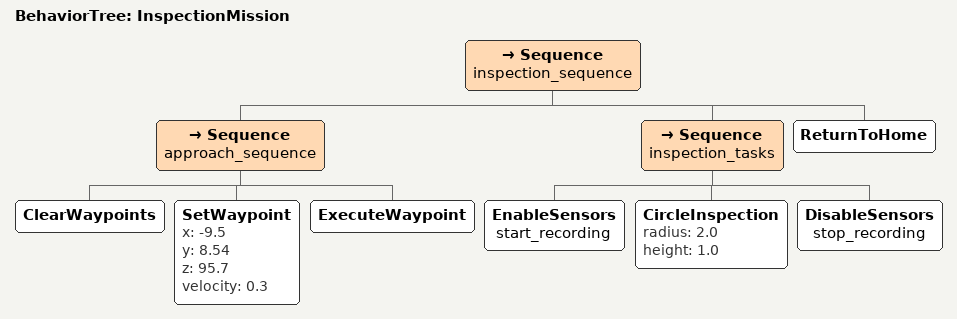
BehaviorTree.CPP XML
<root main_tree_to_execute="InspectionMission">
    <BehaviorTree ID="InspectionMission">
        <Sequence name="inspection_sequence">
            <Sequence name="approach_sequence">
                <ClearWaypoints/>
                <SetWaypoint x="-9.5" y="8.54" z="95.7" velocity="0.3"/>
                <ExecuteWaypoint/>
            </Sequence>
            <Sequence name="inspection_tasks">
                <EnableSensors name="start_recording"/>
                <CircleInspection radius="2.0" height="1.0"/>
                <DisableSensors name="stop_recording"/>
            </Sequence>
            <ReturnToHome/>
        </Sequence>
    </BehaviorTree>
</root>
